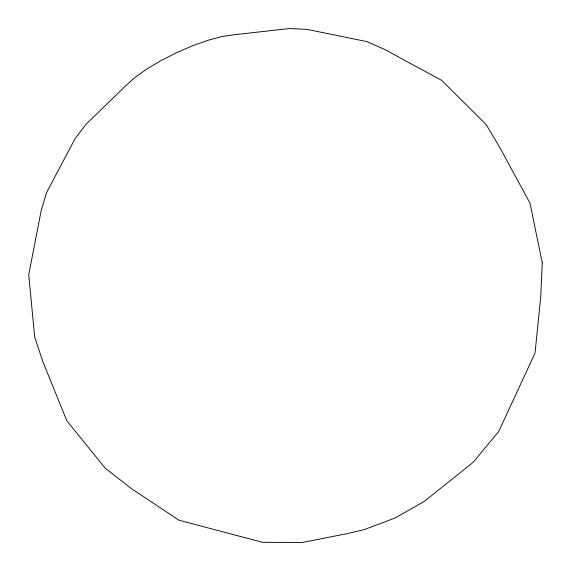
<?xml version="1.0" encoding="UTF-8"?>
<svg xmlns="http://www.w3.org/2000/svg" width="571" height="571" viewBox="0 0 571 571"><rect width="100%" height="100%" fill="white"/><g stroke="black" fill="none" stroke-linecap="round" stroke-linejoin="round"><path stroke-width="0.86" d="M542.272 262.724L540.73 296.749L535.034 353.092L498.676 431.533L472.938 462.503L424.174 501.481L395.182 517.954L364.012 529.688L347.646 533.535L302.459 542.45L262.474 542.329L178.944 520.195L131.673 488.805L105.064 468.049L66.757 420.634L42.718 361.3L34.681 337.026L28.728 274.715L41.141 210.813L46.672 192.413L75.094 138.603L85.943 124.378L125.549 85.9L134.513 77.82L146.519 69.255L160.779 60.733L176.418 52.753L192.513 45.78L208.108 40.241L222.269 36.473L234.096 34.76L289.376 28.55L307.02 29.371L367.132 41.654L384.269 49.27L441.726 80.383L486.235 124.664L499.29 146.633L529.938 202.983L542.272 262.724"/></g></svg>
